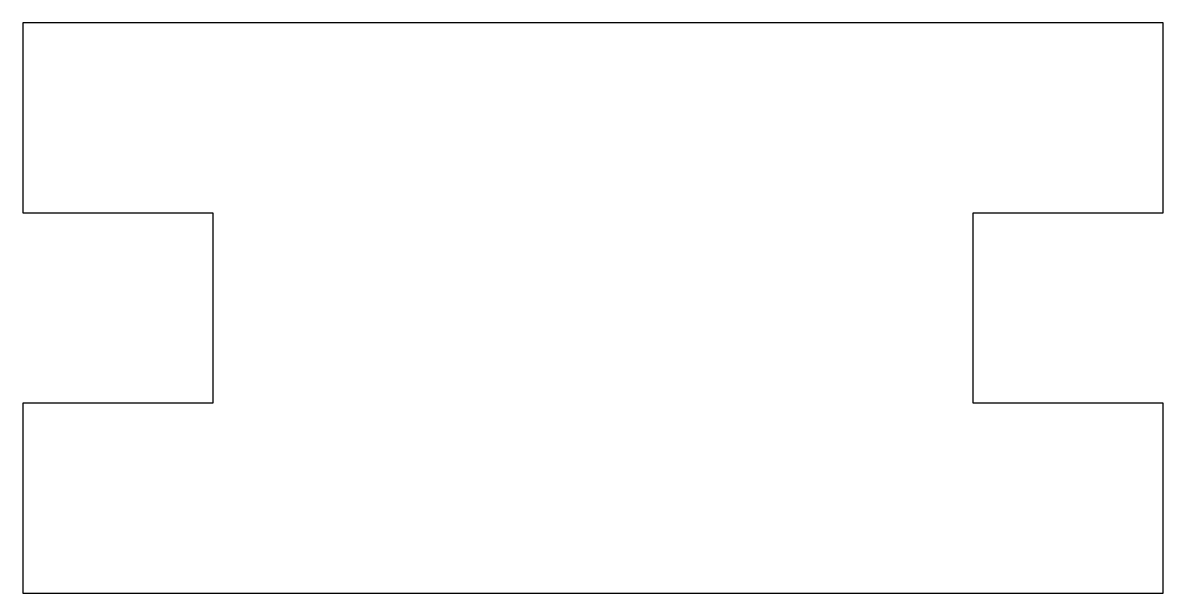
# Model space of a CAD drawing. Header units: millimetres. Extents: x -32.4 to 27.6, y -6.2 to 23.8.
import ezdxf

# ---------------------------------------------------------------- set-up
doc = ezdxf.new("R2010")
doc.units = ezdxf.units.MM

msp = doc.modelspace()

# ---------------------------------------------------------------- linework, layer by layer
msp.add_lwpolyline([(-32.357, -6.181), (27.643, -6.181), (27.643, 3.819), (17.643, 3.819), (17.643, 13.819), (27.643, 13.819), (27.643, 23.819), (-32.357, 23.819), (-32.357, 13.819), (-22.357, 13.819), (-22.357, 3.819), (-32.357, 3.819)], close=True)

doc.saveas('drawing.dxf')
